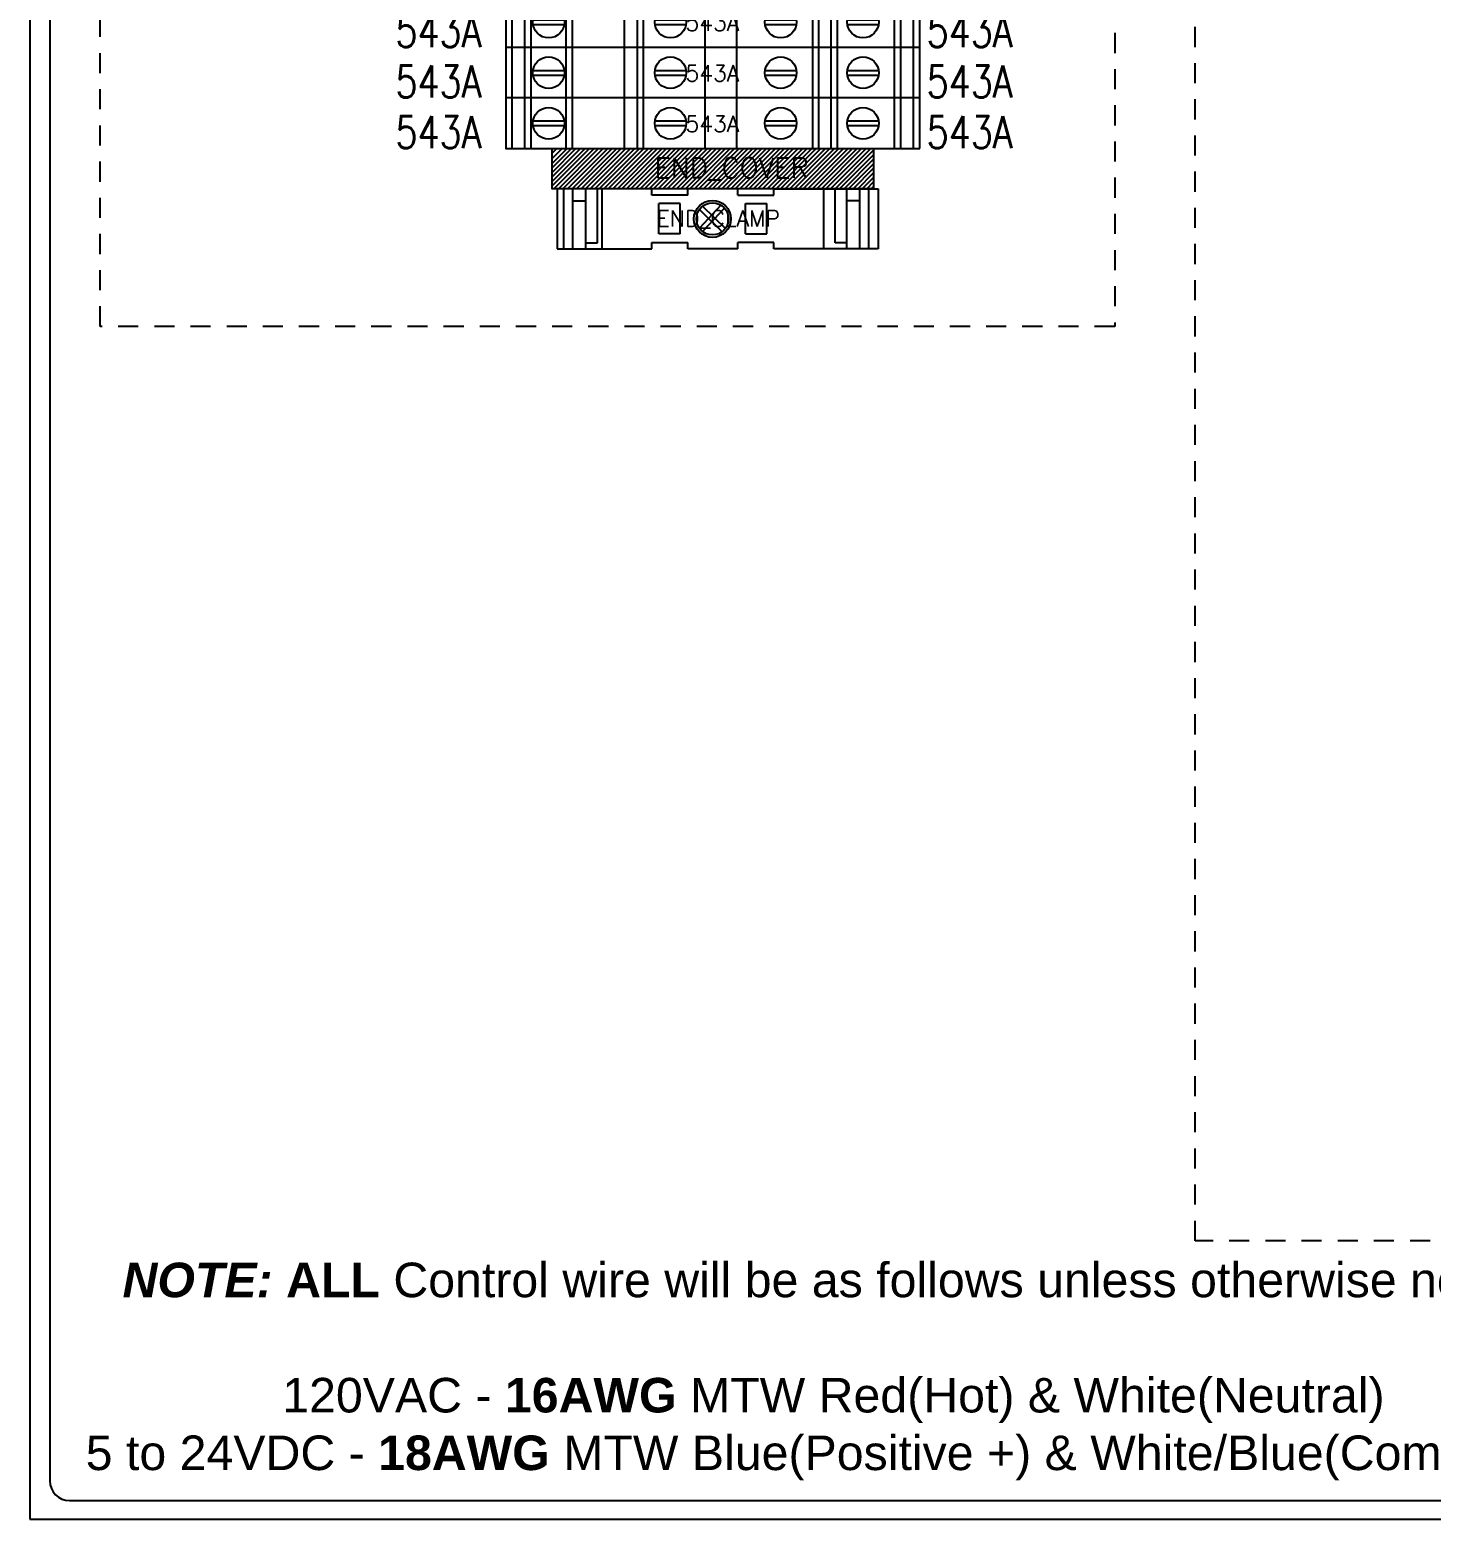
# Model space of a CAD drawing. Header units: inches. Extents: x 0 to 34.2, y 0 to 22.
# Drawn here: x 0 to 8.72, y -0.04 to 9.22 of the extents above; entities that cross this region are included whole.
import ezdxf
from ezdxf.enums import TextEntityAlignment as Align

# ---------------------------------------------------------------- set-up
doc = ezdxf.new("R2010")
doc.units = ezdxf.units.IN
doc.header["$MEASUREMENT"] = 0
doc.set_wipeout_variables(frame=1)
doc.linetypes.add('HIDDEN2', pattern=[0.1875, 0.125, -0.0625])
for name, color, linetype in [('LOCBOX', 3, 'HIDDEN2'), ('PSYMS', 7, 'Continuous'), ('PTERM', 4, 'Continuous'), ('PWIRE', 84, 'Continuous')]:
    doc.layers.add(name, color=color, linetype=linetype)
doc.styles.add('Fields', font='simplex.shx', dxfattribs={"height": 0.185})
doc.styles.get("Standard").update_dxf_attribs({"font": 'arial.ttf'})
doc.styles.add('WD', font='romans.shx', dxfattribs={"height": 0.185})

# ---------------------------------------------------------------- blocks, each defined once
blk = doc.blocks.new('RG_Master_Ver_4_2_2')
at = {"color": 3}
for p, q in [((0.125, 21.7336), (0.125, 0.1939)), ((0.2474, 0.0716), (9.8753, 0.0716))]:
    blk.add_line(p, q, dxfattribs=at)
blk.add_lwpolyline([(0, -0.044), (34.25, -0.044), (34.25, 21.956), (0, 21.956)], close=True, dxfattribs=at)
blk.add_arc((0.2474, 0.1939), 0.1224, 180, 270, dxfattribs=at)
at = {"style": 'Fields'}
for tag, p in [('DESCRIPTION_3', (13.1158, 1.307)), ('DRN_3', (15.4724, 1.307)), ('CHK_3', (16.5293, 1.307)), ('APP_3', (17.5522, 1.307)), ('DATE_3', (18.8294, 1.307)), ('CUSTOMER', (28.9966, 1.2135)), ('DRAWING_DESC', (32.2295, 1.2455)), ('DESCRIPTION_2', (13.1158, 0.9513)), ('DRN_2', (15.4724, 0.9513)), ('CHK_2', (16.5293, 0.9513)), ('APP_2', (17.5522, 0.9513)), ('DATE_2', (18.8294, 0.9513)), ('SIZE', (30.7145, 0.8944)), ('DRAWING_#', (32.125, 0.8944)), ('REV', (33.5429, 0.8944)), ('DESCRIPTION_1', (13.1158, 0.5956)), ('DRN_1', (15.4724, 0.5956)), ('CHK_1', (16.5293, 0.5956)), ('APP_1', (17.5522, 0.5956)), ('DATE_1', (18.8294, 0.5956)), ('PROJECT_#', (28.9813, 0.5809)), ('DRN_BY', (30.875, 0.5245)), ('CHK_BY', (31.7615, 0.5245)), ('APP_BY', (32.75, 0.5245)), ('SCALE', (33.6518, 0.5245)), ('PROJECT_NAME', (29.021, 0.1759)), ('SHEETNUM', (32.7527, 0.1759)), ('TTL_SHTS', (33.5471, 0.1759))]:
    blk.add_attdef(tag, text='', height=0.125, dxfattribs=at).set_placement(p, align=Align.CENTER)
at = {"style": 'Fields', "flags": 9}
blk.add_attdef('WD_TB', (9.9529, 0.1939), '', height=0.0638, dxfattribs=at)
blk = doc.blocks.new('wd_default_02terminal')
at = {"style": 'WD', "flags": 1}
for tag, height, p in [('INST', 0.125, (0.0076, 0.4214)), ('LOC', 0.125, (0.0076, 0.2448)), ('P_TAGSTRIP', 0.125, (0.0076, 0.0683)), ('CAT', 0.05, (0.0052, -0.4504)), ('WDBLKNAM', 0.05, (0.0052, -0.5219)), ('FP', 0.05, (0.0052, -0.5934)), ('FPT', 0.05, (0.1463, -0.5934)), ('ASSYCODE', 0.05, (0.0052, -0.6748))]:
    blk.add_attdef(tag, text='', height=height, dxfattribs=at).set_placement(p, align=Align.CENTER)
at = {"style": 'WD', "width": 0.8}
for tag, p in [('WIRENOR', (1.3301, -0.2124)), ('L02WIRENOR', (1.3301, -0.3451))]:
    blk.add_attdef(tag, text='', height=0.1, dxfattribs=at).set_placement(p, align=Align.MIDDLE_LEFT)
at = {"style": 'WD', "flags": 1}
blk.add_attdef('L02PINL', text='', height=0.05, dxfattribs=at).set_placement((-0.882, -0.4415), align=Align.MIDDLE_RIGHT)
blk.add_attdef('L02PINR', text='', height=0.05, dxfattribs=at).set_placement((0.8974, -0.4415), align=Align.MIDDLE_LEFT)
at = {"linetype": 'Continuous'}
blk.add_wipeout([(1.2871, -0.3144), (1.2871, 0), (-1.2871, 0), (-1.2871, -0.3144), (0.1489, -0.3144)], dxfattribs=at)
for p, q in [((-1.2478, -0.3144), (-1.2478, 0)), ((-1.1692, -0.3144), (-1.1692, 0)), ((-1.1299, -0.3144), (-1.1299, 0)), ((-0.9125, -0.3144), (-0.9125, 0)), ((-0.8732, -0.3144), (-0.8732, 0)), ((-0.5498, -0.3144), (-0.5498, 0)), ((-0.4712, 0), (-0.4712, -0.3144)), ((-0.4319, -0.3144), (-0.4319, 0)), ((-0.0476, -0.3144), (-0.0476, 0)), ((0.1489, -0.3144), (0.1489, 0)), ((0.619, 0), (0.619, -0.3144)), ((0.6583, -0.3144), (0.6583, 0)), ((0.7369, -0.3144), (0.7369, 0)), ((0.7762, -0.3144), (0.7762, 0)), ((1.1299, -0.3144), (1.1299, 0)), ((1.1692, -0.3144), (1.1692, 0)), ((1.2478, -0.3144), (1.2478, 0)), ((-1.1181, -0.1427), (-0.9236, -0.1427)), ((-1.1181, -0.1721), (-0.9236, -0.1721)), ((-0.3608, -0.1427), (-0.1666, -0.1427)), ((-0.3608, -0.1721), (-0.1666, -0.1721)), ((0.3254, -0.1427), (0.5199, -0.1427)), ((0.3254, -0.1721), (0.5199, -0.1721)), ((0.8363, -0.1427), (1.0308, -0.1427)), ((0.8363, -0.1721), (1.0308, -0.1721))]:
    blk.add_line(p, q, dxfattribs=at)
blk.add_lwpolyline([(1.2871, -0.3144), (1.2871, 0), (-1.2871, 0), (-1.2871, -0.3144), (0.1489, -0.3144)], close=True, dxfattribs=at)
for centre in [(-1.021, -0.1572), (-0.2637, -0.1572), (0.4225, -0.1572), (0.9334, -0.1572)]:
    blk.add_circle(centre, 0.0983, dxfattribs=at)
at = {"style": 'WD', "width": 0.8}
for tag, p in [('WIRENOL', (-1.3147, -0.2124)), ('L02WIRENOL', (-1.3147, -0.3451))]:
    blk.add_attdef(tag, text='', height=0.1, dxfattribs=at).set_placement(p, align=Align.MIDDLE_RIGHT)
at = {"style": 'WD'}
for tag in ['WIRENO', 'TERM']:
    blk.add_attdef(tag, text='', height=0.1, dxfattribs=at).set_placement((-0.0029, -0.1611), align=Align.MIDDLE_CENTER)
at = {"style": 'WD', "flags": 1}
blk.add_attdef('L01PINL', text='', height=0.05, dxfattribs=at).set_placement((-0.882, -0.3761), align=Align.MIDDLE_RIGHT)
blk.add_attdef('L02TERM', text='', height=0.1, dxfattribs=at).set_placement((0, -0.4091), align=Align.MIDDLE_CENTER)
blk.add_attdef('MFG', text='', height=0.05, dxfattribs=at).set_placement((0.0052, -0.3789), align=Align.CENTER)
blk.add_attdef('L01PINR', text='', height=0.05, dxfattribs=at).set_placement((0.8974, -0.3761), align=Align.MIDDLE_LEFT)
blk = doc.blocks.new('wd_default_accessory')
at = {"style": 'WD', "flags": 1}
for tag, p in [('INST', (0, 0.4898)), ('LOC', (0, 0.3023))]:
    blk.add_attdef(tag, text='', height=0.125, dxfattribs=at).set_placement(p, align=Align.MIDDLE_CENTER)
at = {"style": 'WD'}
blk.add_attdef('TERM', text='', height=0.125, dxfattribs=at).set_placement((-1.0446, -0.1822), align=Align.RIGHT)
blk.add_wipeout([(1, -0.25), (-1, -0.25), (-1, 0), (1, 0)])
for p, q in [((-0.9608, -0.25), (-0.7108, 0)), ((-0.9326, -0.25), (-0.6826, 0)), ((-0.9044, -0.25), (-0.6544, 0)), ((-0.8762, -0.25), (-0.6262, 0)), ((-0.848, -0.25), (-0.598, 0)), ((-0.8198, -0.25), (-0.5698, 0)), ((-0.7915, -0.25), (-0.5415, 0)), ((-0.7633, -0.25), (-0.5133, 0)), ((-0.7351, -0.25), (-0.4851, 0)), ((-0.7069, -0.25), (-0.4569, 0)), ((-0.6787, -0.25), (-0.4287, 0)), ((-0.6505, -0.25), (-0.4005, 0)), ((-0.6223, -0.25), (-0.3723, 0)), ((-0.5941, -0.25), (-0.3441, 0)), ((-0.5658, -0.25), (-0.3158, 0)), ((-0.5376, -0.25), (-0.2876, 0)), ((-0.5094, -0.25), (-0.2594, 0)), ((-0.453, -0.25), (-0.203, 0)), ((-0.3684, -0.25), (-0.1184, 0)), ((-0.3402, -0.25), (-0.0902, 0)), ((-0.2837, -0.25), (-0.0337, 0)), ((-0.2555, -0.25), (-0.0055, 0)), ((-0.1991, -0.25), (0.0509, 0)), ((-0.1709, -0.25), (0.0791, 0)), ((-0.1427, -0.25), (0.1073, 0)), ((-0.0863, -0.25), (0.1637, 0)), ((-0.058, -0.25), (0.192, 0)), ((-0.0298, -0.25), (0.2202, 0)), ((-0.0016, -0.25), (0.2484, 0)), ((0.0548, -0.25), (0.3048, 0)), ((0.083, -0.25), (0.333, 0)), ((0.1112, -0.25), (0.3612, 0)), ((0.1394, -0.25), (0.3902, 0.0008)), ((0.3933, -0.25), (0.6433, 0)), ((0.4216, -0.25), (0.6716, 0)), ((0.4498, -0.25), (0.6998, 0)), ((0.5062, -0.25), (0.7562, 0)), ((0.5626, -0.25), (0.8126, 0)), ((0.5908, -0.25), (0.8408, 0)), ((0.619, -0.25), (0.869, 0)), ((0.6755, -0.25), (0.9255, 0)), ((0.7319, -0.25), (0.9819, 0)), ((-1, -0.0621), (-0.9379, 0)), ((-1, -0.0282), (-0.9718, 0)), ((-1, -0.1199), (-0.8801, 0)), ((-1, -0.1481), (-0.8519, 0)), ((-1, -0.1763), (-0.8237, 0)), ((-1, -0.2046), (-0.7954, 0)), ((-1, -0.2328), (-0.7672, 0)), ((-1, -0.0926), (-0.9074, 0)), ((-0.989, -0.25), (-0.739, 0)), ((-0.4812, -0.25), (-0.2312, 0)), ((-0.4248, -0.25), (-0.1748, 0)), ((-0.3966, -0.25), (-0.1466, 0)), ((-0.3119, -0.25), (-0.0619, 0)), ((-0.2273, -0.25), (0.0227, 0)), ((-0.1145, -0.25), (0.1355, 0)), ((0.0266, -0.25), (0.2766, 0)), ((0.1677, -0.25), (0.4177, 0)), ((0.1959, -0.25), (0.4459, 0)), ((0.2241, -0.25), (0.4741, 0)), ((0.2523, -0.25), (0.5023, 0)), ((0.2805, -0.25), (0.5305, 0)), ((0.3087, -0.25), (0.5587, 0)), ((0.3369, -0.25), (0.5869, 0)), ((0.3651, -0.25), (0.6151, 0)), ((0.478, -0.25), (0.728, 0)), ((0.5344, -0.25), (0.7844, 0)), ((0.6472, -0.25), (0.8972, 0)), ((0.7037, -0.25), (0.9537, 0)), ((0.7601, -0.25), (1, -0.0101)), ((0.7883, -0.25), (1, -0.0383)), ((0.8165, -0.25), (1, -0.0665)), ((0.8447, -0.25), (1, -0.0947)), ((0.8729, -0.25), (1, -0.1229)), ((0.9012, -0.25), (1, -0.1512)), ((0.9294, -0.25), (1, -0.1794)), ((0.9576, -0.25), (1, -0.2076)), ((0.9858, -0.25), (1, -0.2358))]:
    blk.add_line(p, q)
blk.add_lwpolyline([(1, -0.25), (-1, -0.25), (-1, 0), (1, 0)], close=True)
at = {"style": 'WD', "flags": 1}
for tag, height, p in [('P_TAGSTRIP', 0.125, (0, 0.1148)), ('MFG', 0.01, (-0.625, -0.0625)), ('WDBLKNAM', 0.01, (0.5625, -0.0625)), ('ASSYCODE', 0.01, (-0.625, -0.1875)), ('CAT', 0.01, (-0.625, -0.125)), ('FPT', 0.01, (0.5625, -0.125)), ('FP', 0.01, (0.5625, -0.1875))]:
    blk.add_attdef(tag, text='', height=height, dxfattribs=at).set_placement(p, align=Align.MIDDLE_CENTER)
blk = doc.blocks.new('E_NS35N')
at = {"style": 'WD', "flags": 1}
for tag, height, p in [('INST', 0.125, (-0.0107, 0.4749)), ('LOC', 0.125, (-0.0107, 0.2983)), ('P_TAGSTRIP', 0.125, (-0.0107, 0.1218)), ('MFG', 0.05, (0.0343, -0.4763)), ('CAT', 0.05, (0.0343, -0.5478)), ('WDBLKNAM', 0.05, (0.0343, -0.6193)), ('FP', 0.05, (0.0343, -0.6908)), ('FPT', 0.05, (0.1754, -0.6908)), ('ASSYCODE', 0.05, (0.0343, -0.7892))]:
    blk.add_attdef(tag, text='', height=height, dxfattribs=at).set_placement(p, align=Align.CENTER)
blk.add_wipeout([(-0.9692, 0), (-0.3791, 0), (-0.3791, -0.039), (-0.1549, -0.039), (-0.1549, 0), (0.1549, 0), (0.1549, -0.039), (0.3791, -0.039), (0.3791, 0), (1.0277, 0), (1.0277, -0.374), (0.3791, -0.374), (0.3791, -0.3335), (0.1549, -0.3335), (0.1549, -0.374), (-0.1549, -0.374), (-0.1549, -0.3335), (-0.3791, -0.3335), (-0.3791, -0.374), (-0.9692, -0.374)])
blk.add_wipeout([(-0.9692, 0), (-0.3791, 0), (-0.3791, -0.039), (-0.1549, -0.039), (-0.1549, 0), (0.1549, 0), (0.1549, -0.039), (0.3791, -0.039), (0.3791, 0), (1.0277, 0), (1.0277, -0.374), (0.3791, -0.374), (0.3791, -0.3335), (0.1549, -0.3335), (0.1549, -0.374), (-0.1549, -0.374), (-0.1549, -0.3335), (-0.3791, -0.3335), (-0.3791, -0.374), (-0.9692, -0.374)])
for p, q in [((-0.3791, 0), (-0.9692, 0)), ((-0.9692, 0), (-0.9692, -0.374)), ((-0.3791, -0.039), (-0.3791, 0)), ((-0.1549, -0.039), (-0.1549, 0)), ((0.1549, 0), (-0.1549, 0)), ((0.3791, 0), (1.0277, 0)), ((0.3791, -0.039), (0.3791, 0)), ((0.3791, 0), (0.688, 0)), ((0.688, 0), (0.688, -0.374)), ((0.915, -0.3698), (0.915, 0.0042)), ((0.9696, -0.3698), (0.9696, 0.0042)), ((1.0277, 0), (1.0277, -0.374)), ((-0.9268, -0.3782), (-0.9268, -0.0042)), ((-0.8721, -0.3782), (-0.8721, -0.0042)), ((-0.8721, -0.0742), (-0.7907, -0.0742)), ((-0.7907, -0.3782), (-0.7907, -0.0042)), ((-0.7175, -0.3364), (-0.7175, -0.0042)), ((-0.6897, -0.3782), (-0.6897, -0.0042)), ((-0.1549, -0.039), (-0.3791, -0.039)), ((-0.2026, -0.0921), (-0.3361, -0.0921)), ((-0.3361, -0.2789), (-0.3361, -0.0921)), ((-0.2026, -0.2789), (-0.2026, -0.0921)), ((0.1549, -0.039), (0.3791, -0.039)), ((0.2026, -0.0921), (0.3361, -0.0921)), ((0.2026, -0.2789), (0.2026, -0.0921)), ((0.3361, -0.2789), (0.3361, -0.0921)), ((0.7604, -0.3364), (0.7604, -0.0042)), ((0.8336, -0.3782), (0.8336, -0.0042)), ((0.915, -0.0742), (0.8336, -0.0742)), ((-0.0839, -0.1287), (0.057, -0.2672)), ((-0.0817, -0.2418), (0.0537, -0.0978)), ((-0.0636, -0.1077), (0.0776, -0.2466)), ((-0.0606, -0.2619), (0.0751, -0.1176)), ((-0.7907, -0.3364), (-0.7175, -0.3364)), ((-0.3791, -0.374), (-0.3791, -0.3335)), ((-0.3791, -0.3335), (-0.1549, -0.3335)), ((-0.2026, -0.2789), (-0.3361, -0.2789)), ((-0.1549, -0.374), (-0.1549, -0.3335)), ((0.3791, -0.3335), (0.1549, -0.3335)), ((0.2026, -0.2789), (0.3361, -0.2789)), ((0.3791, -0.374), (0.3791, -0.3335)), ((0.8336, -0.3364), (0.7604, -0.3364)), ((-0.9692, -0.374), (-0.3791, -0.374)), ((0.1549, -0.374), (-0.1549, -0.374)), ((1.0277, -0.374), (0.3791, -0.374)), ((0.688, -0.374), (0.3791, -0.374))]:
    blk.add_line(p, q)
for points in [[(0.1549, -0.039), (0.1549, 0)], [(0.1549, -0.374), (0.1549, -0.3335)]]:
    blk.add_lwpolyline(points)
for radius in [0.115, 0.1]:
    blk.add_circle((-0.0027, -0.187), radius)
at = {"style": 'WD', "width": 0.8}
blk.add_attdef('WIRENOL', text='', height=0.1, dxfattribs=at).set_placement((-1.0026, -0.1198), align=Align.MIDDLE_RIGHT)
blk.add_attdef('WIRENOR', text='', height=0.1, dxfattribs=at).set_placement((1.0594, -0.1198), align=Align.MIDDLE_LEFT)
at = {"style": 'WD'}
for tag in ['WIRENO', 'TERM']:
    blk.add_attdef(tag, text='', height=0.1, dxfattribs=at).set_placement((0.0343, -0.1851), align=Align.MIDDLE_CENTER)
at = {"style": 'WD', "flags": 1}
blk.add_attdef('TERMDESCL', text='', height=0.05, dxfattribs=at).set_placement((-1.0001, -0.2348), align=Align.MIDDLE_RIGHT)
blk.add_attdef('TERMDESCR', text='', height=0.05, dxfattribs=at).set_placement((1.0593, -0.2348), align=Align.MIDDLE_LEFT)

msp = doc.modelspace()

# ---------------------------------------------------------------- linework, layer by layer
at = {"layer": 'LOCBOX'}
msp.add_lwpolyline([(7.25, 21.125), (33.6875, 21.125), (33.6875, 1.6875), (7.25, 1.6875)], close=True, dxfattribs=at)

# ---------------------------------------------------------------- block references
msp.add_blockref('RG_Master_Ver_4_2_2', (0, 0))

# ---------------------------------------------------------------- texts
at = {"insert": (0.0625, 1.5517), "char_height": 0.215, "attachment_point": 1}
msp.add_mtext_dynamic_manual_height_columns('\\pxqc;{\\fArial|b1|i1|c0|p34;NOTE:} {\\fArial|b1|i0|c0|p34;ALL} Control wire will be as follows unless otherwise noted:\\P\\P120VAC - {\\fArial|b1|i0|c0|p34;16AWG} MTW Red(Hot) & White(Neutral)\\P5 to 24VDC - {\\fArial|b1|i0|c0|p34;18AWG} MTW Blue(Positive +) & White/Blue(Common -)', width=9.875, gutter_width=0.9, heights=[0], dxfattribs=at)

# ---------------------------------------------------------------- next in the draw order: block references
at = {"layer": 'PSYMS'}
ref = msp.add_blockref('wd_default_02terminal', (4.25, 9.4244), dxfattribs=at)
ref.add_attrib('WIRENO', '543A', dxfattribs={"layer": 'PWIRE', "height": 0.1, "style": 'WD'}).set_placement((4.2471, 9.2634), align=Align.MIDDLE_CENTER)
ref.add_attrib('WIRENOL', '543A', dxfattribs={"layer": 'PWIRE', "height": 0.2, "style": 'WD', "width": 0.8}).set_placement((2.8103, 9.212), align=Align.MIDDLE_RIGHT)
ref.add_attrib('WIRENOR', '543A', dxfattribs={"layer": 'PWIRE', "height": 0.2, "style": 'WD', "width": 0.8}).set_placement((5.5801, 9.212), align=Align.MIDDLE_LEFT)

# ---------------------------------------------------------------- next in the draw order: block references
ref = msp.add_blockref('wd_default_02terminal', (4.25, 9.11), dxfattribs=at)
ref.add_attrib('WIRENO', '543A', dxfattribs={"layer": 'PWIRE', "height": 0.1, "style": 'WD'}).set_placement((4.2471, 8.949), align=Align.MIDDLE_CENTER)
ref.add_attrib('WIRENOL', '543A', dxfattribs={"layer": 'PWIRE', "height": 0.2, "style": 'WD', "width": 0.8}).set_placement((2.8103, 8.8976), align=Align.MIDDLE_RIGHT)
ref.add_attrib('WIRENOR', '543A', dxfattribs={"layer": 'PWIRE', "height": 0.2, "style": 'WD', "width": 0.8}).set_placement((5.5801, 8.8976), align=Align.MIDDLE_LEFT)

# ---------------------------------------------------------------- next in the draw order: block references
ref = msp.add_blockref('wd_default_02terminal', (4.25, 8.7956), dxfattribs=at)
ref.add_attrib('WIRENO', '543A', dxfattribs={"layer": 'PWIRE', "height": 0.1, "style": 'WD'}).set_placement((4.2471, 8.6346), align=Align.MIDDLE_CENTER)
ref.add_attrib('WIRENOL', '543A', dxfattribs={"layer": 'PWIRE', "height": 0.2, "style": 'WD', "width": 0.8}).set_placement((2.8103, 8.5832), align=Align.MIDDLE_RIGHT)
ref.add_attrib('WIRENOR', '543A', dxfattribs={"layer": 'PWIRE', "height": 0.2, "style": 'WD', "width": 0.8}).set_placement((5.5801, 8.5832), align=Align.MIDDLE_LEFT)

# ---------------------------------------------------------------- next in the draw order: block references
ref = msp.add_blockref('wd_default_accessory', (4.25, 8.4812), dxfattribs=at)
ref.add_attrib('TERM', 'END_COVER', dxfattribs={"layer": 'PTERM', "height": 0.125, "style": 'WD'}).set_placement((4.8452, 8.2991), align=Align.RIGHT)

# ---------------------------------------------------------------- next in the draw order: block references
ref = msp.add_blockref('E_NS35N', (4.25, 8.2305), dxfattribs=at)
ref.add_attrib('TERM', 'END_CLAMP', dxfattribs={"layer": 'PTERM', "height": 0.1, "style": 'WD'}).set_placement((4.2843, 8.0454), align=Align.MIDDLE_CENTER)

# ---------------------------------------------------------------- next in the draw order: linework, layer by layer
at = {"layer": 'LOCBOX'}
msp.add_lwpolyline([(0.4375, 21.125), (6.75, 21.125), (6.75, 7.375), (0.4375, 7.375)], close=True, dxfattribs=at)

doc.saveas('drawing.dxf')
